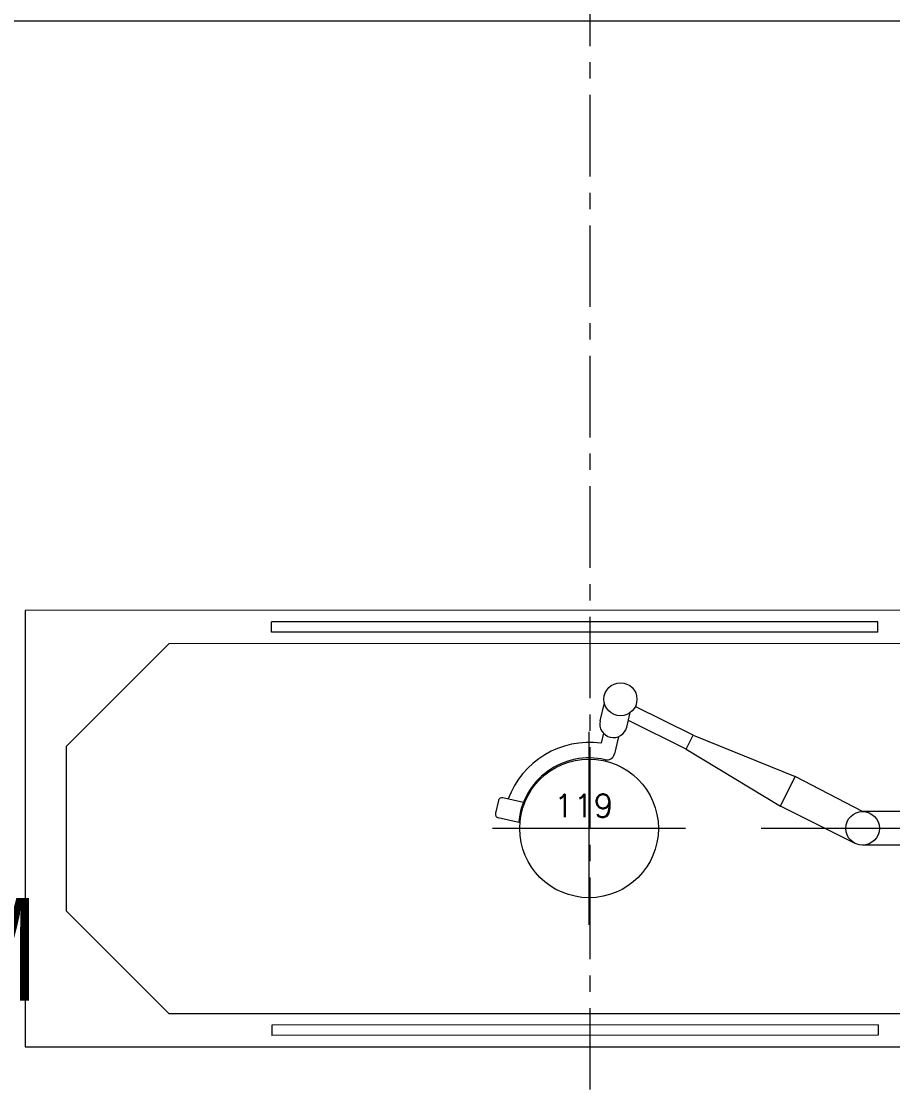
# Model space of a CAD drawing. Header units: millimetres. Extents: x 26027 to 581921, y 7230 to 233891.
# Drawn here: x 537841 to 539537, y 180233 to 182304 of the extents above; entities that cross this region are included whole.
import ezdxf

# ---------------------------------------------------------------- set-up
doc = ezdxf.new("R2010")
doc.units = ezdxf.units.MM
doc.header["$LTSCALE"] = 5
doc.linetypes.add('CENTER', pattern=[50.8, 31.75, -6.35, 6.35, -6.35])
doc.layers.get('0').update_dxf_attribs({"color": 252})
for name, color, linetype, lineweight in [('72_EGR_BASE_TEXT', 252, 'Continuous', 5), ('Medical Equipment and Furniture', 252, 'Continuous', 0), ('Medical Equipment and Furniture1', 252, 'Continuous', 5), ('Walls', 252, 'Continuous', 5)]:
    doc.layers.add(name, color=color, linetype=linetype, lineweight=lineweight)
doc.layers.add('axes', color=252, linetype='Continuous')
doc.styles.add('list_ghTextstyle', font='romans.shx', dxfattribs={"height": 0.25})
doc.styles.add('X3G_ENTITY_2587EA', font='swisscl.ttf', dxfattribs={"height": 200})

# ---------------------------------------------------------------- blocks, each defined once
blk = doc.blocks.new('HF16786E-P')
at = {"layer": 'Medical Equipment and Furniture1'}
for p, q in [((0, 0.425), (-2.14, 0.425)), ((-2.14, 0.425), (-2.14, -0.425)), ((-0.48, 0.4025), (-1.66, 0.4025)), ((-1.66, 0.3825), (-1.66, 0.4025)), ((-0.48, 0.3825), (-0.48, 0.4025)), ((-0.48, 0.3825), (-1.66, 0.3825)), ((-1.86, 0.36), (-2.06, 0.16)), ((-0.28, 0.36), (-1.86, 0.36)), ((-2.06, 0.16), (-2.06, -0.16)), ((-2.06, -0.16), (-1.86, -0.36)), ((-1.86, -0.36), (-0.28, -0.36)), ((-0.48, -0.3825), (-1.66, -0.3825)), ((-1.66, -0.3825), (-1.66, -0.4025)), ((-0.48, -0.3825), (-0.48, -0.4025)), ((-0.48, -0.4025), (-1.66, -0.4025)), ((-2.14, -0.425), (0, -0.425))]:
    blk.add_line(p, q, dxfattribs=at)
for points in [[(-0.48, 0.3825), (-0.48, 0.3825), (-0.48, 0.3825), (-0.48, 0.3825), (-0.48, 0.3825), (-0.48, 0.3825), (-0.48, 0.3825), (-0.48, 0.3825), (-0.48, 0.3825), (-0.48, 0.3825), (-0.48, 0.3825), (-0.48, 0.3825), (-0.48, 0.3825), (-0.48, 0.3825), (-0.48, 0.3825), (-0.48, 0.3825), (-0.48, 0.3825), (-0.48, 0.3825), (-0.48, 0.3825), (-0.48, 0.3825), (-0.48, 0.3825), (-0.48, 0.3825), (-0.48, 0.3825), (-0.48, 0.3825), (-0.48, 0.3825), (-0.48, 0.3825), (-0.48, 0.3825), (-0.48, 0.3825), (-0.48, 0.3825), (-0.48, 0.3825), (-0.48, 0.3825), (-0.48, 0.3825), (-0.48, 0.3825), (-0.48, 0.3825), (-0.48, 0.3825), (-0.48, 0.3825), (-0.48, 0.3825), (-0.48, 0.3825), (-0.48, 0.3825), (-0.48, 0.3825), (-0.48, 0.3825), (-0.48, 0.3825), (-0.48, 0.3825), (-0.48, 0.3825), (-0.48, 0.3825), (-0.48, 0.3825), (-0.48, 0.3825), (-0.48, 0.3825), (-0.48, 0.3825), (-0.48, 0.3825), (-0.48, 0.3825), (-0.48, 0.3825), (-0.48, 0.3825), (-0.48, 0.3825), (-0.48, 0.3825), (-0.48, 0.3825), (-0.48, 0.3825), (-0.48, 0.3825), (-0.48, 0.3825), (-0.48, 0.3825), (-0.48, 0.3825), (-0.48, 0.3825), (-0.48, 0.3825), (-0.48, 0.3825), (-0.48, 0.3825), (-0.48, 0.3825), (-0.48, 0.3825), (-0.48, 0.3825), (-0.48, 0.3825), (-0.48, 0.3825), (-0.48, 0.3825), (-0.48, 0.3825), (-0.48, 0.3825), (-0.48, 0.3825), (-0.48, 0.3825), (-0.48, 0.3825), (-0.48, 0.3825), (-0.48, 0.3825), (-0.48, 0.3825), (-0.48, 0.3825), (-0.48, 0.3825), (-0.48, 0.3825), (-0.48, 0.3825), (-0.48, 0.3825), (-0.48, 0.3825), (-0.48, 0.3825), (-0.48, 0.3825), (-0.48, 0.3825), (-0.48, 0.3825), (-0.48, 0.3825), (-0.48, 0.3825), (-0.48, 0.3825), (-0.48, 0.3825), (-0.48, 0.3825), (-0.48, 0.3825), (-0.48, 0.3825), (-0.48, 0.3825), (-0.48, 0.3825), (-0.48, 0.3825), (-0.48, 0.3825), (-0.48, 0.3825), (-0.48, 0.3825), (-0.48, 0.3825), (-0.48, 0.3825), (-0.48, 0.3825), (-0.48, 0.3825), (-0.48, 0.3825), (-0.48, 0.3825), (-0.48, 0.3825), (-0.48, 0.3825), (-0.48, 0.3825), (-0.48, 0.3825), (-0.48, 0.3825), (-0.48, 0.3825), (-0.48, 0.3825), (-0.48, 0.3825), (-0.48, 0.3825), (-0.48, 0.3825), (-0.48, 0.3825), (-0.48, 0.3825), (-0.48, 0.3825), (-0.48, 0.3825), (-0.48, 0.3825), (-0.48, 0.3825), (-0.48, 0.3825), (-0.48, 0.3825), (-0.48, 0.3825), (-0.48, 0.3825), (-0.48, 0.3825), (-0.48, 0.3825), (-0.48, 0.3825), (-0.48, 0.3825), (-0.48, 0.3825), (-0.48, 0.3825), (-0.48, 0.3825), (-0.48, 0.3825), (-0.48, 0.3825), (-0.48, 0.3825), (-0.48, 0.3825), (-0.48, 0.3825), (-0.48, 0.3825), (-0.48, 0.3825), (-0.48, 0.3825), (-0.48, 0.3825), (-0.48, 0.3825), (-0.48, 0.3825), (-0.48, 0.3825), (-0.48, 0.3825), (-0.48, 0.3825), (-0.48, 0.3825), (-0.48, 0.3825), (-0.48, 0.3825), (-0.48, 0.3825), (-0.48, 0.3825), (-0.48, 0.3825), (-0.48, 0.3825), (-0.48, 0.3825), (-0.48, 0.3825), (-0.48, 0.3825), (-0.48, 0.3825), (-0.48, 0.3825), (-0.48, 0.3825), (-0.48, 0.3825), (-0.48, 0.3825), (-0.48, 0.3825), (-0.48, 0.3825), (-0.48, 0.3825), (-0.48, 0.3825), (-0.48, 0.3825), (-0.48, 0.3825), (-0.48, 0.3825), (-0.48, 0.3825), (-0.48, 0.3825), (-0.48, 0.3825), (-0.48, 0.3825), (-0.48, 0.3825), (-0.48, 0.3825), (-0.48, 0.3825), (-0.48, 0.3825), (-0.48, 0.3825), (-0.48, 0.3825), (-0.48, 0.3825), (-0.48, 0.3825), (-0.48, 0.3825), (-0.48, 0.3825), (-0.48, 0.3825), (-0.48, 0.3825), (-0.48, 0.3825), (-0.48, 0.3825), (-0.48, 0.3825), (-0.48, 0.3825), (-0.48, 0.3825), (-0.48, 0.3825), (-0.48, 0.3825), (-0.48, 0.3825), (-0.48, 0.3825), (-0.48, 0.3825), (-0.48, 0.3825), (-0.48, 0.3825), (-0.48, 0.3825), (-0.48, 0.3825), (-0.48, 0.3825), (-0.48, 0.3825), (-0.48, 0.3825), (-0.48, 0.3825), (-0.48, 0.3825), (-0.48, 0.3825), (-0.48, 0.3825), (-0.48, 0.3825), (-0.48, 0.3825), (-0.48, 0.3825), (-0.48, 0.3825), (-0.48, 0.3825), (-0.48, 0.3825), (-0.48, 0.3825), (-0.48, 0.3825), (-0.48, 0.3825), (-0.48, 0.3825), (-0.48, 0.3825)], [(-0.48, 0.3825), (-0.48, 0.3825), (-0.48, 0.3825), (-0.48, 0.3825), (-0.48, 0.3825), (-0.48, 0.3825), (-0.48, 0.3825), (-0.48, 0.3825), (-0.48, 0.3825), (-0.48, 0.3825), (-0.48, 0.3825), (-0.48, 0.3825), (-0.48, 0.3825), (-0.48, 0.3825), (-0.48, 0.3825), (-0.48, 0.3825), (-0.48, 0.3825), (-0.48, 0.3825), (-0.48, 0.3825), (-0.48, 0.3825), (-0.48, 0.3825), (-0.48, 0.3825), (-0.48, 0.3825), (-0.48, 0.3825), (-0.48, 0.3825), (-0.48, 0.3825), (-0.48, 0.3825), (-0.48, 0.3825), (-0.48, 0.3825), (-0.48, 0.3825), (-0.48, 0.3825), (-0.48, 0.3825), (-0.48, 0.3825), (-0.48, 0.3825), (-0.48, 0.3825), (-0.48, 0.3825), (-0.48, 0.3825), (-0.48, 0.3825), (-0.48, 0.3825), (-0.48, 0.3825), (-0.48, 0.3825), (-0.48, 0.3825), (-0.48, 0.3825), (-0.48, 0.3825), (-0.48, 0.3825), (-0.48, 0.3825), (-0.48, 0.3825), (-0.48, 0.3825), (-0.48, 0.3825), (-0.48, 0.3825), (-0.48, 0.3825), (-0.48, 0.3825), (-0.48, 0.3825), (-0.48, 0.3825), (-0.48, 0.3825), (-0.48, 0.3825), (-0.48, 0.3825), (-0.48, 0.3825), (-0.48, 0.3825), (-0.48, 0.3825), (-0.48, 0.3825), (-0.48, 0.3825), (-0.48, 0.3825), (-0.48, 0.3825), (-0.48, 0.3825), (-0.48, 0.3825), (-0.48, 0.3825), (-0.48, 0.3825), (-0.48, 0.3825), (-0.48, 0.3825), (-0.48, 0.3825), (-0.48, 0.3825), (-0.48, 0.3825), (-0.48, 0.3825), (-0.48, 0.3825), (-0.48, 0.3825), (-0.48, 0.3825), (-0.48, 0.3825), (-0.48, 0.3825), (-0.48, 0.3825), (-0.48, 0.3825), (-0.48, 0.3825), (-0.48, 0.3825), (-0.48, 0.3825), (-0.48, 0.3825), (-0.48, 0.3825), (-0.48, 0.3825), (-0.48, 0.3825), (-0.48, 0.3825), (-0.48, 0.3825), (-0.48, 0.3825), (-0.48, 0.3825), (-0.48, 0.3825), (-0.48, 0.3825), (-0.48, 0.3825), (-0.48, 0.3825), (-0.48, 0.3825), (-0.48, 0.3825), (-0.48, 0.3825), (-0.48, 0.3825), (-0.48, 0.3825), (-0.48, 0.3825), (-0.48, 0.3825), (-0.48, 0.3825), (-0.48, 0.3825), (-0.48, 0.3825), (-0.48, 0.3825), (-0.48, 0.3825), (-0.48, 0.3825), (-0.48, 0.3825), (-0.48, 0.3825), (-0.48, 0.3825), (-0.48, 0.3825), (-0.48, 0.3825), (-0.48, 0.3825), (-0.48, 0.3825), (-0.48, 0.3825), (-0.48, 0.3825), (-0.48, 0.3825), (-0.48, 0.3825), (-0.48, 0.3825), (-0.48, 0.3825), (-0.48, 0.3825), (-0.48, 0.3825), (-0.48, 0.3825), (-0.48, 0.3825), (-0.48, 0.3825), (-0.48, 0.3825), (-0.48, 0.3825), (-0.48, 0.3825), (-0.48, 0.3825), (-0.48, 0.3825), (-0.48, 0.3825), (-0.48, 0.3825), (-0.48, 0.3825), (-0.48, 0.3825), (-0.48, 0.3825), (-0.48, 0.3825), (-0.48, 0.3825), (-0.48, 0.3825), (-0.48, 0.3825), (-0.48, 0.3825), (-0.48, 0.3825), (-0.48, 0.3825), (-0.48, 0.3825), (-0.48, 0.3825), (-0.48, 0.3825), (-0.48, 0.3825), (-0.48, 0.3825), (-0.48, 0.3825), (-0.48, 0.3825), (-0.48, 0.3825), (-0.48, 0.3825), (-0.48, 0.3825), (-0.48, 0.3825), (-0.48, 0.3825), (-0.48, 0.3825), (-0.48, 0.3825), (-0.48, 0.3825), (-0.48, 0.3825), (-0.48, 0.3825), (-0.48, 0.3825), (-0.48, 0.3825), (-0.48, 0.3825), (-0.48, 0.3825), (-0.48, 0.3825), (-0.48, 0.3825), (-0.48, 0.3825), (-0.48, 0.3825), (-0.48, 0.3825), (-0.48, 0.3825), (-0.48, 0.3825), (-0.48, 0.3825), (-0.48, 0.3825), (-0.48, 0.3825), (-0.48, 0.3825), (-0.48, 0.3825), (-0.48, 0.3825), (-0.48, 0.3825), (-0.48, 0.3825), (-0.48, 0.3825), (-0.48, 0.3825), (-0.48, 0.3825), (-0.48, 0.3825), (-0.48, 0.3825), (-0.48, 0.3825), (-0.48, 0.3825), (-0.48, 0.3825), (-0.48, 0.3825), (-0.48, 0.3825), (-0.48, 0.3825), (-0.48, 0.3825), (-0.48, 0.3825), (-0.48, 0.3825), (-0.48, 0.3825), (-0.48, 0.3825), (-0.48, 0.3825), (-0.48, 0.3825), (-0.48, 0.3825), (-0.48, 0.3825), (-0.48, 0.3825), (-0.48, 0.3825), (-0.48, 0.3825), (-0.48, 0.3825), (-0.48, 0.3825), (-0.48, 0.3825), (-0.48, 0.3825), (-0.48, 0.3825), (-0.48, 0.3825), (-0.48, 0.3825), (-0.48, 0.3825), (-0.48, 0.3825), (-0.48, 0.3825), (-0.48, 0.3825)], [(-0.48, 0.3825), (-0.48, 0.3825), (-0.48, 0.3825), (-0.48, 0.3825), (-0.48, 0.3825), (-0.48, 0.3825), (-0.48, 0.3825), (-0.48, 0.3825), (-0.48, 0.3825), (-0.48, 0.3825), (-0.48, 0.3825), (-0.48, 0.3825), (-0.48, 0.3825), (-0.48, 0.3825), (-0.48, 0.3825), (-0.48, 0.3825), (-0.48, 0.3825), (-0.48, 0.3825), (-0.48, 0.3825), (-0.48, 0.3825), (-0.48, 0.3825), (-0.48, 0.3825), (-0.48, 0.3825), (-0.48, 0.3825), (-0.48, 0.3825), (-0.48, 0.3825), (-0.48, 0.3825), (-0.48, 0.3825), (-0.48, 0.3825), (-0.48, 0.3825), (-0.48, 0.3825), (-0.48, 0.3825), (-0.48, 0.3825), (-0.48, 0.3825), (-0.48, 0.3825), (-0.48, 0.3825), (-0.48, 0.3825), (-0.48, 0.3825), (-0.48, 0.3825), (-0.48, 0.3825), (-0.48, 0.3825), (-0.48, 0.3825), (-0.48, 0.3825), (-0.48, 0.3825), (-0.48, 0.3825), (-0.48, 0.3825), (-0.48, 0.3825), (-0.48, 0.3825), (-0.48, 0.3825), (-0.48, 0.3825), (-0.48, 0.3825), (-0.48, 0.3825), (-0.48, 0.3825), (-0.48, 0.3825), (-0.48, 0.3825), (-0.48, 0.3825), (-0.48, 0.3825), (-0.48, 0.3825), (-0.48, 0.3825), (-0.48, 0.3825), (-0.48, 0.3825), (-0.48, 0.3825), (-0.48, 0.3825), (-0.48, 0.3825), (-0.48, 0.3825), (-0.48, 0.3825), (-0.48, 0.3825), (-0.48, 0.3825), (-0.48, 0.3825), (-0.48, 0.3825), (-0.48, 0.3825), (-0.48, 0.3825), (-0.48, 0.3825), (-0.48, 0.3825), (-0.48, 0.3825), (-0.48, 0.3825), (-0.48, 0.3825), (-0.48, 0.3825), (-0.48, 0.3825), (-0.48, 0.3825), (-0.48, 0.3825), (-0.48, 0.3825), (-0.48, 0.3825), (-0.48, 0.3825), (-0.48, 0.3825), (-0.48, 0.3825), (-0.48, 0.3825), (-0.48, 0.3825), (-0.48, 0.3825), (-0.48, 0.3825), (-0.48, 0.3825), (-0.48, 0.3825), (-0.48, 0.3825), (-0.48, 0.3825), (-0.48, 0.3825), (-0.48, 0.3825), (-0.48, 0.3825), (-0.48, 0.3825), (-0.48, 0.3825), (-0.48, 0.3825), (-0.48, 0.3825), (-0.48, 0.3825), (-0.48, 0.3825), (-0.48, 0.3825), (-0.48, 0.3825), (-0.48, 0.3825), (-0.48, 0.3825), (-0.48, 0.3825), (-0.48, 0.3825), (-0.48, 0.3825), (-0.48, 0.3825), (-0.48, 0.3825), (-0.48, 0.3825), (-0.48, 0.3825), (-0.48, 0.3825), (-0.48, 0.3825), (-0.48, 0.3825), (-0.48, 0.3825), (-0.48, 0.3825), (-0.48, 0.3825), (-0.48, 0.3825), (-0.48, 0.3825), (-0.48, 0.3825), (-0.48, 0.3825), (-0.48, 0.3825), (-0.48, 0.3825), (-0.48, 0.3825), (-0.48, 0.3825), (-0.48, 0.3825), (-0.48, 0.3825), (-0.48, 0.3825), (-0.48, 0.3825), (-0.48, 0.3825), (-0.48, 0.3825), (-0.48, 0.3825), (-0.48, 0.3825), (-0.48, 0.3825), (-0.48, 0.3825), (-0.48, 0.3825), (-0.48, 0.3825), (-0.48, 0.3825), (-0.48, 0.3825), (-0.48, 0.3825), (-0.48, 0.3825), (-0.48, 0.3825), (-0.48, 0.3825), (-0.48, 0.3825), (-0.48, 0.3825), (-0.48, 0.3825), (-0.48, 0.3825), (-0.48, 0.3825), (-0.48, 0.3825), (-0.48, 0.3825), (-0.48, 0.3825), (-0.48, 0.3825), (-0.48, 0.3825), (-0.48, 0.3825), (-0.48, 0.3825), (-0.48, 0.3825), (-0.48, 0.3825), (-0.48, 0.3825), (-0.48, 0.3825), (-0.48, 0.3825), (-0.48, 0.3825), (-0.48, 0.3825), (-0.48, 0.3825), (-0.48, 0.3825), (-0.48, 0.3825), (-0.48, 0.3825), (-0.48, 0.3825), (-0.48, 0.3825), (-0.48, 0.3825), (-0.48, 0.3825), (-0.48, 0.3825), (-0.48, 0.3825), (-0.48, 0.3825), (-0.48, 0.3825), (-0.48, 0.3825), (-0.48, 0.3825), (-0.48, 0.3825), (-0.48, 0.3825), (-0.48, 0.3825), (-0.48, 0.3825), (-0.48, 0.3825), (-0.48, 0.3825), (-0.48, 0.3825), (-0.48, 0.3825), (-0.48, 0.3825), (-0.48, 0.3825), (-0.48, 0.3825), (-0.48, 0.3825), (-0.48, 0.3825), (-0.48, 0.3825), (-0.48, 0.3825), (-0.48, 0.3825), (-0.48, 0.3825), (-0.48, 0.3825), (-0.48, 0.3825), (-0.48, 0.3825), (-0.48, 0.3825), (-0.48, 0.3825), (-0.48, 0.3825), (-0.48, 0.3825), (-0.48, 0.3825), (-0.48, 0.3825), (-0.48, 0.3825), (-0.48, 0.3825), (-0.48, 0.3825), (-0.48, 0.3825), (-0.48, 0.3825), (-0.48, 0.3825), (-0.48, 0.3825), (-0.48, 0.3825), (-0.48, 0.3825), (-0.48, 0.3825), (-0.48, 0.3825), (-0.48, 0.3825), (-0.48, 0.3825), (-0.48, 0.3825), (-0.48, 0.3825), (-0.48, 0.3825), (-0.48, 0.3825), (-0.48, 0.3825), (-0.48, 0.3825), (-0.48, 0.3825), (-0.48, 0.3825), (-0.48, 0.3825), (-0.48, 0.3825), (-0.48, 0.3825), (-0.48, 0.3825), (-0.48, 0.3825), (-0.48, 0.3825), (-0.48, 0.3825), (-0.48, 0.3825), (-0.48, 0.3825), (-0.48, 0.3825), (-0.48, 0.3825), (-0.48, 0.3825), (-0.48, 0.3825), (-0.48, 0.3825), (-0.48, 0.3825), (-0.48, 0.3825), (-0.48, 0.3825), (-0.48, 0.3825), (-0.48, 0.3825), (-0.48, 0.3825), (-0.48, 0.3825), (-0.48, 0.3825), (-0.48, 0.3825), (-0.48, 0.3825), (-0.48, 0.3825), (-0.48, 0.3825), (-0.48, 0.3825), (-0.48, 0.3825), (-0.48, 0.3825), (-0.48, 0.3825), (-0.48, 0.3825), (-0.48, 0.3825), (-0.48, 0.3825), (-0.48, 0.3825), (-0.48, 0.3825), (-0.48, 0.3825), (-0.48, 0.3825), (-0.48, 0.3825), (-0.48, 0.3825), (-0.48, 0.3825), (-0.48, 0.3825), (-0.48, 0.3825), (-0.48, 0.3825), (-0.48, 0.3825), (-0.48, 0.3825), (-0.48, 0.3825), (-0.48, 0.3825), (-0.48, 0.3825), (-0.48, 0.3825), (-0.48, 0.3825), (-0.48, 0.3825)]]:
    blk.add_lwpolyline(points, close=True, dxfattribs=at)
for points in [[(-0.48, 0.3825), (-0.48, 0.3825), (-0.48, 0.3825), (-0.48, 0.3825), (-0.48, 0.3825), (-0.48, 0.3825), (-0.48, 0.3825), (-0.48, 0.3825)], [(-0.48, 0.3825), (-0.48, 0.3825), (-0.48, 0.3825), (-0.48, 0.3825), (-0.48, 0.3825), (-0.48, 0.3825), (-0.48, 0.3825), (-0.48, 0.3825), (-0.48, 0.3825), (-0.48, 0.3825), (-0.48, 0.3825), (-0.48, 0.3825), (-0.48, 0.3825), (-0.48, 0.3825), (-0.48, 0.3825), (-0.48, 0.3825), (-0.48, 0.3825), (-0.48, 0.3825), (-0.48, 0.3825), (-0.48, 0.3825), (-0.48, 0.3825), (-0.48, 0.3825), (-0.48, 0.3825), (-0.48, 0.3825), (-0.48, 0.3825), (-0.48, 0.3825), (-0.48, 0.3825), (-0.48, 0.3825), (-0.48, 0.3825), (-0.48, 0.3825), (-0.48, 0.3825), (-0.48, 0.3825), (-0.48, 0.3825), (-0.48, 0.3825), (-0.48, 0.3825), (-0.48, 0.3825), (-0.48, 0.3825), (-0.48, 0.3825), (-0.48, 0.3825), (-0.48, 0.3825), (-0.48, 0.3825), (-0.48, 0.3825), (-0.48, 0.3825), (-0.48, 0.3825), (-0.48, 0.3825), (-0.48, 0.3825), (-0.48, 0.3825), (-0.48, 0.3825), (-0.48, 0.3825), (-0.48, 0.3825), (-0.48, 0.3825), (-0.48, 0.3825), (-0.48, 0.3825), (-0.48, 0.3825), (-0.48, 0.3825), (-0.48, 0.3825), (-0.48, 0.3825), (-0.48, 0.3825), (-0.48, 0.3825), (-0.48, 0.3825), (-0.48, 0.3825), (-0.48, 0.3825), (-0.48, 0.3825), (-0.48, 0.3825), (-0.48, 0.3825), (-0.48, 0.3825), (-0.48, 0.3825), (-0.48, 0.3825), (-0.48, 0.3825), (-0.48, 0.3825), (-0.48, 0.3825), (-0.48, 0.3825), (-0.48, 0.3825), (-0.48, 0.3825), (-0.48, 0.3825), (-0.48, 0.3825), (-0.48, 0.3825), (-0.48, 0.3825), (-0.48, 0.3825), (-0.48, 0.3825), (-0.48, 0.3825), (-0.48, 0.3825), (-0.48, 0.3825), (-0.48, 0.3825), (-0.48, 0.3825), (-0.48, 0.3825), (-0.48, 0.3825), (-0.48, 0.3825), (-0.48, 0.3825), (-0.48, 0.3825), (-0.48, 0.3825), (-0.48, 0.3825), (-0.48, 0.3825), (-0.48, 0.3825), (-0.48, 0.3825), (-0.48, 0.3825), (-0.48, 0.3825), (-0.48, 0.3825), (-0.48, 0.3825), (-0.48, 0.3825), (-0.48, 0.3825), (-0.48, 0.3825), (-0.48, 0.3825), (-0.48, 0.3825), (-0.48, 0.3825), (-0.48, 0.3825), (-0.48, 0.3825), (-0.48, 0.3825), (-0.48, 0.3825), (-0.48, 0.3825), (-0.48, 0.3825)], [(-0.48, 0.3825), (-0.48, 0.3825), (-0.48, 0.3825), (-0.48, 0.3825), (-0.48, 0.3825), (-0.48, 0.3825), (-0.48, 0.3825), (-0.48, 0.3825), (-0.48, 0.3825), (-0.48, 0.3825), (-0.48, 0.3825), (-0.48, 0.3825), (-0.48, 0.3825), (-0.48, 0.3825), (-0.48, 0.3825), (-0.48, 0.3825), (-0.48, 0.3825)], [(-0.48, 0.3825), (-0.48, 0.3825), (-0.48, 0.3825), (-0.48, 0.3825), (-0.48, 0.3825), (-0.48, 0.3825), (-0.48, 0.3825)], [(-0.48, 0.3825), (-0.48, 0.3825), (-0.48, 0.3825), (-0.48, 0.3825), (-0.48, 0.3825), (-0.48, 0.3825), (-0.48, 0.3825), (-0.48, 0.3825), (-0.48, 0.3825), (-0.48, 0.3825), (-0.48, 0.3825), (-0.48, 0.3825)], [(-0.48, 0.3825), (-0.48, 0.3825), (-0.48, 0.3825), (-0.48, 0.3825), (-0.48, 0.3825), (-0.48, 0.3825), (-0.48, 0.3825), (-0.48, 0.3825), (-0.48, 0.3825), (-0.48, 0.3825), (-0.48, 0.3825), (-0.48, 0.3825), (-0.48, 0.3825), (-0.48, 0.3825), (-0.48, 0.3825), (-0.48, 0.3825), (-0.48, 0.3825), (-0.48, 0.3825), (-0.48, 0.3825), (-0.48, 0.3825), (-0.48, 0.3825), (-0.48, 0.3825), (-0.48, 0.3825), (-0.48, 0.3825), (-0.48, 0.3825), (-0.48, 0.3825), (-0.48, 0.3825), (-0.48, 0.3825), (-0.48, 0.3825), (-0.48, 0.3825), (-0.48, 0.3825), (-0.48, 0.3825), (-0.48, 0.3825), (-0.48, 0.3825), (-0.48, 0.3825), (-0.48, 0.3825), (-0.48, 0.3825), (-0.48, 0.3825), (-0.48, 0.3825), (-0.48, 0.3825), (-0.48, 0.3825), (-0.48, 0.3825), (-0.48, 0.3825), (-0.48, 0.3825), (-0.48, 0.3825), (-0.48, 0.3825), (-0.48, 0.3825), (-0.48, 0.3825), (-0.48, 0.3825), (-0.48, 0.3825), (-0.48, 0.3825), (-0.48, 0.3825), (-0.48, 0.3825), (-0.48, 0.3825), (-0.48, 0.3825), (-0.48, 0.3825), (-0.48, 0.3825), (-0.48, 0.3825), (-0.48, 0.3825), (-0.48, 0.3825), (-0.48, 0.3825), (-0.48, 0.3825), (-0.48, 0.3825), (-0.48, 0.3825), (-0.48, 0.3825), (-0.48, 0.3825), (-0.48, 0.3825), (-0.48, 0.3825), (-0.48, 0.3825), (-0.48, 0.3825), (-0.48, 0.3825), (-0.48, 0.3825), (-0.48, 0.3825), (-0.48, 0.3825), (-0.48, 0.3825), (-0.48, 0.3825), (-0.48, 0.3825), (-0.48, 0.3825), (-0.48, 0.3825), (-0.48, 0.3825), (-0.48, 0.3825), (-0.48, 0.3825), (-0.48, 0.3825), (-0.48, 0.3825), (-0.48, 0.3825), (-0.48, 0.3825), (-0.48, 0.3825), (-0.48, 0.3825), (-0.48, 0.3825)], [(-0.48, 0.3825), (-0.48, 0.3825), (-0.48, 0.3825), (-0.48, 0.3825), (-0.48, 0.3825), (-0.48, 0.3825), (-0.48, 0.3825), (-0.48, 0.3825), (-0.48, 0.3825), (-0.48, 0.3825), (-0.48, 0.3825), (-0.48, 0.3825), (-0.48, 0.3825), (-0.48, 0.3825), (-0.48, 0.3825), (-0.48, 0.3825), (-0.48, 0.3825), (-0.48, 0.3825), (-0.48, 0.3825), (-0.48, 0.3825), (-0.48, 0.3825), (-0.48, 0.3825), (-0.48, 0.3825), (-0.48, 0.3825), (-0.48, 0.3825), (-0.48, 0.3825), (-0.48, 0.3825), (-0.48, 0.3825), (-0.48, 0.3825), (-0.48, 0.3825), (-0.48, 0.3825), (-0.48, 0.3825), (-0.48, 0.3825), (-0.48, 0.3825), (-0.48, 0.3825), (-0.48, 0.3825), (-0.48, 0.3825), (-0.48, 0.3825), (-0.48, 0.3825), (-0.48, 0.3825), (-0.48, 0.3825), (-0.48, 0.3825), (-0.48, 0.3825), (-0.48, 0.3825), (-0.48, 0.3825), (-0.48, 0.3825), (-0.48, 0.3825), (-0.48, 0.3825), (-0.48, 0.3825), (-0.48, 0.3825), (-0.48, 0.3825), (-0.48, 0.3825), (-0.48, 0.3825), (-0.48, 0.3825)], [(-0.48, 0.3825), (-0.48, 0.3825), (-0.48, 0.3825), (-0.48, 0.3825), (-0.48, 0.3825), (-0.48, 0.3825), (-0.48, 0.3825), (-0.48, 0.3825), (-0.48, 0.3825), (-0.48, 0.3825)], [(-0.48, 0.3825), (-0.48, 0.3825), (-0.48, 0.3825), (-0.48, 0.3825), (-0.48, 0.3825), (-0.48, 0.3825), (-0.48, 0.3825), (-0.48, 0.3825), (-0.48, 0.3825), (-0.48, 0.3825)], [(-0.48, 0.3825), (-0.48, 0.3825), (-0.48, 0.3825), (-0.48, 0.3825), (-0.48, 0.3825), (-0.48, 0.3825), (-0.48, 0.3825), (-0.48, 0.3825), (-0.48, 0.3825), (-0.48, 0.3825), (-0.48, 0.3825), (-0.48, 0.3825), (-0.48, 0.3825), (-0.48, 0.3825), (-0.48, 0.3825)], [(-0.48, 0.3825), (-0.48, 0.3825), (-0.48, 0.3825), (-0.48, 0.3825), (-0.48, 0.3825), (-0.48, 0.3825), (-0.48, 0.3825), (-0.48, 0.3825), (-0.48, 0.3825), (-0.48, 0.3825)], [(-0.48, 0.3825), (-0.48, 0.3825), (-0.48, 0.3825), (-0.48, 0.3825), (-0.48, 0.3825), (-0.48, 0.3825), (-0.48, 0.3825)], [(-0.48, 0.3825), (-0.48, 0.3825), (-0.48, 0.3825), (-0.48, 0.3825), (-0.48, 0.3825), (-0.48, 0.3825), (-0.48, 0.3825), (-0.48, 0.3825), (-0.48, 0.3825), (-0.48, 0.3825)], [(-0.48, 0.3825), (-0.48, 0.3825), (-0.48, 0.3825), (-0.48, 0.3825), (-0.48, 0.3825), (-0.48, 0.3825), (-0.48, 0.3825), (-0.48, 0.3825), (-0.48, 0.3825), (-0.48, 0.3825), (-0.48, 0.3825), (-0.48, 0.3825), (-0.48, 0.3825), (-0.48, 0.3825), (-0.48, 0.3825), (-0.48, 0.3825), (-0.48, 0.3825), (-0.48, 0.3825)], [(-0.48, 0.3825), (-0.48, 0.3825), (-0.48, 0.3825), (-0.48, 0.3825), (-0.48, 0.3825), (-0.48, 0.3825), (-0.48, 0.3825), (-0.48, 0.3825), (-0.48, 0.3825)]]:
    blk.add_lwpolyline(points, dxfattribs=at)
blk = doc.blocks.new('ME12276-P')
at = {"color": 8, "linetype": 'CENTER'}
for p, q in [((1.3224, 0.188, 0), (1.3224, -0.188, 0)), ((0.0138, 0, 0), (0.9874, 0, 0)), ((1.1344, 0, 0), (1.5104, 0, 0))]:
    blk.add_line(p, q, dxfattribs=at)
at = {"extrusion": (1.35123e-06, 7.46508e-18, 1)}
for p, q in [((0.025, -0.1), (0.025, 0.1)), ((0.04, -0.075), (0.04, 0.075)), ((0.04, 0.0325, 0), (0.79, 0.0325, 0)), ((0.8045, 0.0291, 0), (0.95, -0.0431, 0)), ((1.4592, -0.0114, 0), (1.4993, -0.0208, 0)), ((0.04, -0.0325, 0), (0.79, -0.0329, 0)), ((0.79, -0.0329, 0), (0.9211, -0.1013, 0)), ((1.4988, -0.0544, 0), (1.5046, -0.0294, 0)), ((0.95, -0.0431, 0), (0.9211, -0.1013, 0)), ((1.1333, -0.1544, 0), (0.95, -0.0431, 0)), ((1.4501, -0.0504, 0), (1.4902, -0.0597, 0)), ((1.1199, -0.1813, 0), (0.9211, -0.1013, 0)), ((1.2653, -0.1786, 0), (1.2731, -0.1449, 0)), ((1.1333, -0.1544, 0), (1.1199, -0.1813, 0)), ((1.1333, -0.1544, 0), (1.2459, -0.2104, 0)), ((1.1199, -0.1813, 0), (1.2324, -0.2371, 0)), ((1.2945, -0.1854, 0), (1.2991, -0.1657, 0)), ((1.2489, -0.1973, 0), (1.2424, -0.2254, 0)), ((1.3008, -0.2094, 0), (1.2926, -0.2446, 0))]:
    blk.add_line(p, q, dxfattribs=at)
for p, q in [((0.025, 0.075), (0.04, 0.075)), ((0.025, -0.075), (0.04, -0.075))]:
    blk.add_line(p, q)
blk.add_lwpolyline([(0.025, 0.1), (0, 0.1), (0, -0.1), (0.025, -0.1)], close=True)
for centre, radius in [((1.3224, 0, 0), 0.135), ((0.79, -0.0002), 0.0327), ((1.2612, -0.2514, 0), 0.0321)]:
    blk.add_circle(centre, radius, dxfattribs=at)
blk.add_circle((0.0725, 0), 0.0325)
for centre, radius, start, end in [((1.3224, 0, 0), 0.1373, 256.8534, 355.2294), ((1.4977, -0.0277, 0), 0.00713, 346.8534, 76.8534), ((1.3224, 0, 0), 0.1673, 261.9975, 339.9874), ((1.4918, -0.0528, 0), 0.00713, 256.8534, 346.8534), ((1.2877, -0.1483, 0), 0.015, 76.8534, 166.8534), ((1.2749, -0.2034, 0), 0.0266, 346.8534, 166.8534)]:
    blk.add_arc(centre, radius, start, end, dxfattribs=at)
blk = doc.blocks.new('K.219.49.84')
at = {"layer": 'Medical Equipment and Furniture1', "xscale": 1000, "yscale": 1000, "zscale": 1000}
blk.add_blockref('ME12276-P', (96933.1, -4961.7, 0), dxfattribs=at)

msp = doc.modelspace()

# ---------------------------------------------------------------- linework, layer by layer
at = {"layer": 'axes', "linetype": 'CENTER', "lineweight": 0}
msp.add_line((538948.8, 120279.6, 0), (538948.8, 205820.3, 0), dxfattribs=at)
at = {"layer": 'Walls'}
msp.add_line((540268.8, 182303.8, 0), (534836.7, 182303.8, 0), dxfattribs=at)

# ---------------------------------------------------------------- block references
at = {"layer": 'Medical Equipment and Furniture', "lineweight": 0, "xscale": 1000, "yscale": 1000, "zscale": 1000, "rotation": 0.0149936594164208}
msp.add_blockref('HF16786E-P', (539988.8, 180732, 0), dxfattribs=at)
at = {"layer": 'Medical Equipment and Furniture', "lineweight": 0, "rotation": 180}
msp.add_blockref('K.219.49.84', (637201.9, 175770.4, 0), dxfattribs=at)

# ---------------------------------------------------------------- texts
at = {"layer": '72_EGR_BASE_TEXT', "insert": (536785.5, 180596.6), "char_height": 200, "attachment_point": 2, "style": 'X3G_ENTITY_2587EA'}
msp.add_mtext('INSEMINATION ROOM', dxfattribs=at)
at = {"layer": 'Medical Equipment and Furniture', "style": 'list_ghTextstyle'}
msp.add_text('119', height=45, dxfattribs=at).set_placement((538878, 180753.7, 0))

doc.saveas('drawing.dxf')
